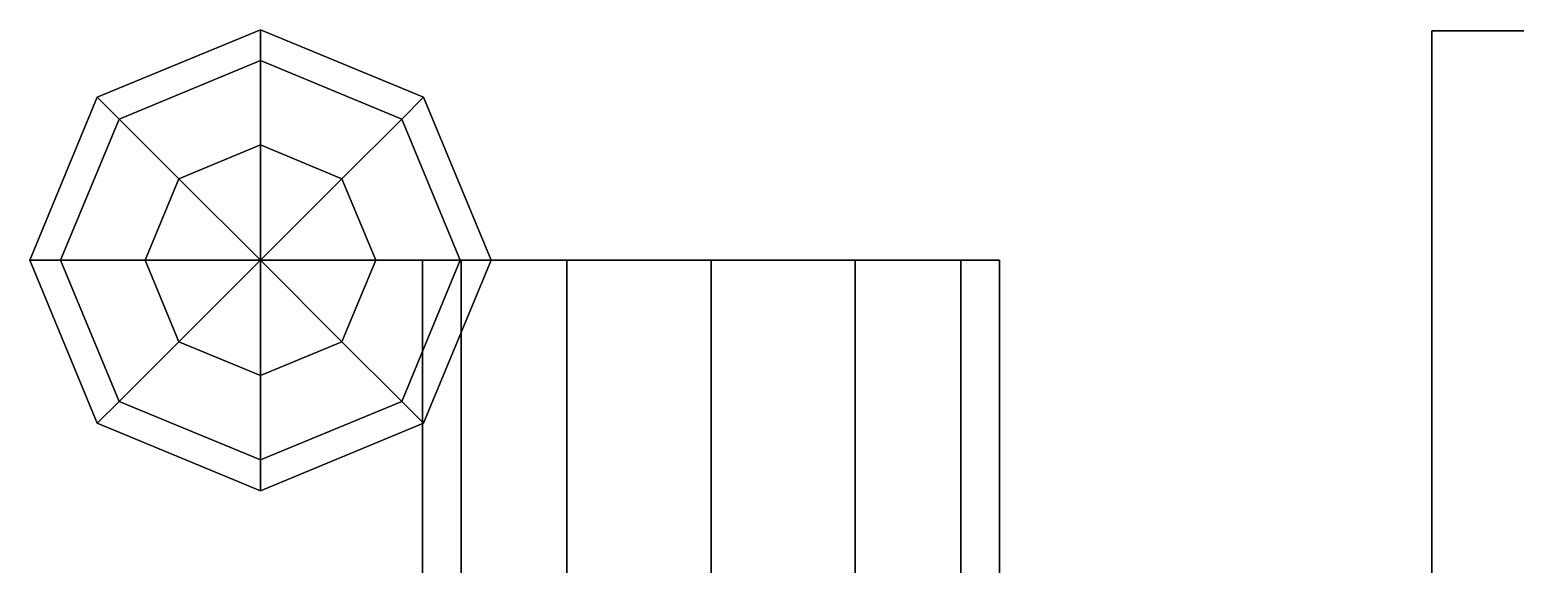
# Model space of a CAD drawing. Header units: metres. Extents: x -39 to 106, y -26 to 178.
# Drawn here: x -38.9 to 2.31, y 75.19 to 90.03 of the extents above; entities that cross this region are included whole.
import ezdxf

# ---------------------------------------------------------------- set-up
doc = ezdxf.new("R2010")
doc.units = ezdxf.units.M
doc.layers.add('HAND_FINGER', color=1, linetype='Continuous')
doc.layers.add('HAND_PALM', color=3, linetype='Continuous')

msp = doc.modelspace()

# ---------------------------------------------------------------- linework, layer by layer
at = {"layer": 'HAND_FINGER'}
for points in [[(-32.5, 89.173, 9.3), (-36.419, 87.549, 9.3), (-37.025, 88.155, 12.5), (-32.5, 90.03, 12.5)], [(-32.5, 90.03, 12.5), (-37.025, 88.155, 12.5), (-36.419, 87.549, 15.7), (-32.5, 89.173, 15.7)], [(-28.581, 87.549, 9.3), (-32.5, 89.173, 9.3), (-32.5, 90.03, 12.5), (-27.975, 88.155, 12.5)], [(-27.975, 88.155, 12.5), (-32.5, 90.03, 12.5), (-32.5, 89.173, 15.7), (-28.581, 87.549, 15.7)], [(-32.5, 86.83, 6.957), (-34.763, 85.893, 6.957), (-36.419, 87.549, 9.3), (-32.5, 89.173, 9.3)], [(-32.5, 89.173, 15.7), (-36.419, 87.549, 15.7), (-34.763, 85.893, 18.043), (-32.5, 86.83, 18.043)], [(-30.237, 85.893, 6.957), (-32.5, 86.83, 6.957), (-32.5, 89.173, 9.3), (-28.581, 87.549, 9.3)], [(-28.581, 87.549, 15.7), (-32.5, 89.173, 15.7), (-32.5, 86.83, 18.043), (-30.237, 85.893, 18.043)], [(-36.419, 87.549, 9.3), (-38.043, 83.63, 9.3), (-38.9, 83.63, 12.5), (-37.025, 88.155, 12.5)], [(-37.025, 88.155, 12.5), (-38.9, 83.63, 12.5), (-38.043, 83.63, 15.7), (-36.419, 87.549, 15.7)], [(-26.957, 83.63, 9.3), (-28.581, 87.549, 9.3), (-27.975, 88.155, 12.5), (-26.1, 83.63, 12.5)], [(-26.1, 83.63, 12.5), (-27.975, 88.155, 12.5), (-28.581, 87.549, 15.7), (-26.957, 83.63, 15.7)], [(-34.763, 85.893, 6.957), (-35.7, 83.63, 6.957), (-38.043, 83.63, 9.3), (-36.419, 87.549, 9.3)], [(-36.419, 87.549, 15.7), (-38.043, 83.63, 15.7), (-35.7, 83.63, 18.043), (-34.763, 85.893, 18.043)], [(-29.3, 83.63, 6.957), (-30.237, 85.893, 6.957), (-28.581, 87.549, 9.3), (-26.957, 83.63, 9.3)], [(-26.957, 83.63, 15.7), (-28.581, 87.549, 15.7), (-30.237, 85.893, 18.043), (-29.3, 83.63, 18.043)], [(-32.5, 83.63, 6.1), (-32.5, 83.63, 6.1), (-34.763, 85.893, 6.957), (-32.5, 86.83, 6.957)], [(-32.5, 86.83, 18.043), (-34.763, 85.893, 18.043), (-32.5, 83.63, 18.9)], [(-32.5, 83.63, 6.1), (-32.5, 83.63, 6.1), (-32.5, 86.83, 6.957), (-30.237, 85.893, 6.957)], [(-30.237, 85.893, 18.043), (-32.5, 86.83, 18.043), (-32.5, 83.63, 18.9)], [(-32.5, 83.63, 6.1), (-32.5, 83.63, 6.1), (-35.7, 83.63, 6.957), (-34.763, 85.893, 6.957)], [(-34.763, 85.893, 18.043), (-35.7, 83.63, 18.043), (-32.5, 83.63, 18.9)], [(-32.5, 83.63, 6.1), (-32.5, 83.63, 6.1), (-30.237, 85.893, 6.957), (-29.3, 83.63, 6.957)], [(-29.3, 83.63, 18.043), (-30.237, 85.893, 18.043), (-32.5, 83.63, 18.9)], [(-38.043, 83.63, 9.3), (-36.419, 79.711, 9.3), (-37.025, 79.105, 12.5), (-38.9, 83.63, 12.5)], [(-38.9, 83.63, 12.5), (-37.025, 79.105, 12.5), (-36.419, 79.711, 15.7), (-38.043, 83.63, 15.7)], [(-35.7, 83.63, 6.957), (-34.763, 81.367, 6.957), (-36.419, 79.711, 9.3), (-38.043, 83.63, 9.3)], [(-38.043, 83.63, 15.7), (-36.419, 79.711, 15.7), (-34.763, 81.367, 18.043), (-35.7, 83.63, 18.043)], [(-32.5, 83.63, 6.1), (-32.5, 83.63, 6.1), (-34.763, 81.367, 6.957), (-35.7, 83.63, 6.957)], [(-35.7, 83.63, 18.043), (-34.763, 81.367, 18.043), (-32.5, 83.63, 18.9)], [(-32.5, 83.63, 6.1), (-32.5, 83.63, 6.1), (-32.5, 80.43, 6.957), (-34.763, 81.367, 6.957)], [(-34.763, 81.367, 18.043), (-32.5, 80.43, 18.043), (-32.5, 83.63, 18.9)], [(-32.5, 83.63, 6.1), (-32.5, 83.63, 6.1), (-30.237, 81.367, 6.957), (-32.5, 80.43, 6.957)], [(-32.5, 80.43, 18.043), (-30.237, 81.367, 18.043), (-32.5, 83.63, 18.9)], [(-32.5, 83.63, 6.1), (-32.5, 83.63, 6.1), (-29.3, 83.63, 6.957), (-30.237, 81.367, 6.957)], [(-30.237, 81.367, 18.043), (-29.3, 83.63, 18.043), (-32.5, 83.63, 18.9)], [(-30.237, 81.367, 6.957), (-29.3, 83.63, 6.957), (-26.957, 83.63, 9.3), (-28.581, 79.711, 9.3)], [(-28.581, 79.711, 15.7), (-26.957, 83.63, 15.7), (-29.3, 83.63, 18.043), (-30.237, 81.367, 18.043)], [(-28.581, 79.711, 9.3), (-26.957, 83.63, 9.3), (-26.1, 83.63, 12.5), (-27.975, 79.105, 12.5)], [(-27.975, 79.105, 12.5), (-26.1, 83.63, 12.5), (-26.957, 83.63, 15.7), (-28.581, 79.711, 15.7)], [(-26.928, 61.98, 16.5), (-28, 61.98, 12.5), (-28, 83.63, 12.5), (-26.928, 83.63, 16.5)], [(-28, 61.98, 12.5), (-26.928, 61.98, 8.5), (-26.928, 83.63, 8.5), (-28, 83.63, 12.5)], [(-20, 83.63, 12.5), (-26.928, 83.63, 16.5), (-28, 83.63, 12.5), (-20, 83.63, 12.5)], [(-20, 83.63, 12.5), (-28, 83.63, 12.5), (-26.928, 83.63, 8.5), (-20, 83.63, 12.5)], [(-24, 61.98, 19.428), (-26.928, 61.98, 16.5), (-26.928, 83.63, 16.5), (-24, 83.63, 19.428)], [(-26.928, 61.98, 8.5), (-24, 61.98, 5.572), (-24, 83.63, 5.572), (-26.928, 83.63, 8.5)], [(-20, 83.63, 12.5), (-24, 83.63, 19.428), (-26.928, 83.63, 16.5), (-20, 83.63, 12.5)], [(-20, 83.63, 12.5), (-26.928, 83.63, 8.5), (-24, 83.63, 5.572), (-20, 83.63, 12.5)], [(-20, 61.98, 20.5), (-24, 61.98, 19.428), (-24, 83.63, 19.428), (-20, 83.63, 20.5)], [(-24, 61.98, 5.572), (-20, 61.98, 4.5), (-20, 83.63, 4.5), (-24, 83.63, 5.572)], [(-20, 83.63, 12.5), (-20, 83.63, 20.5), (-24, 83.63, 19.428), (-20, 83.63, 12.5)], [(-20, 83.63, 12.5), (-24, 83.63, 5.572), (-20, 83.63, 4.5), (-20, 83.63, 12.5)], [(-16, 61.98, 19.428), (-20, 61.98, 20.5), (-20, 83.63, 20.5), (-16, 83.63, 19.428)], [(-20, 61.98, 4.5), (-16, 61.98, 5.572), (-16, 83.63, 5.572), (-20, 83.63, 4.5)], [(-20, 83.63, 12.5), (-12, 83.63, 12.5), (-13.072, 83.63, 16.5), (-20, 83.63, 12.5)], [(-20, 83.63, 12.5), (-13.072, 83.63, 16.5), (-16, 83.63, 19.428), (-20, 83.63, 12.5)], [(-20, 83.63, 12.5), (-16, 83.63, 19.428), (-20, 83.63, 20.5), (-20, 83.63, 12.5)], [(-20, 83.63, 12.5), (-20, 83.63, 4.5), (-16, 83.63, 5.572), (-20, 83.63, 12.5)], [(-20, 83.63, 12.5), (-16, 83.63, 5.572), (-13.072, 83.63, 8.5), (-20, 83.63, 12.5)], [(-20, 83.63, 12.5), (-13.072, 83.63, 8.5), (-12, 83.63, 12.5), (-20, 83.63, 12.5)], [(-13.072, 61.98, 16.5), (-16, 61.98, 19.428), (-16, 83.63, 19.428), (-13.072, 83.63, 16.5)], [(-16, 61.98, 5.572), (-13.072, 61.98, 8.5), (-13.072, 83.63, 8.5), (-16, 83.63, 5.572)], [(-12, 61.98, 12.5), (-13.072, 61.98, 16.5), (-13.072, 83.63, 16.5), (-12, 83.63, 12.5)], [(-13.072, 61.98, 8.5), (-12, 61.98, 12.5), (-12, 83.63, 12.5), (-13.072, 83.63, 8.5)], [(-34.763, 81.367, 6.957), (-32.5, 80.43, 6.957), (-32.5, 78.087, 9.3), (-36.419, 79.711, 9.3)], [(-36.419, 79.711, 15.7), (-32.5, 78.087, 15.7), (-32.5, 80.43, 18.043), (-34.763, 81.367, 18.043)], [(-32.5, 80.43, 6.957), (-30.237, 81.367, 6.957), (-28.581, 79.711, 9.3), (-32.5, 78.087, 9.3)], [(-32.5, 78.087, 15.7), (-28.581, 79.711, 15.7), (-30.237, 81.367, 18.043), (-32.5, 80.43, 18.043)], [(-36.419, 79.711, 9.3), (-32.5, 78.087, 9.3), (-32.5, 77.23, 12.5), (-37.025, 79.105, 12.5)], [(-37.025, 79.105, 12.5), (-32.5, 77.23, 12.5), (-32.5, 78.087, 15.7), (-36.419, 79.711, 15.7)], [(-32.5, 78.087, 9.3), (-28.581, 79.711, 9.3), (-27.975, 79.105, 12.5), (-32.5, 77.23, 12.5)], [(-32.5, 77.23, 12.5), (-27.975, 79.105, 12.5), (-28.581, 79.711, 15.7), (-32.5, 78.087, 15.7)]]:
    msp.add_3dface(points, dxfattribs=at)
at = {"layer": 'HAND_PALM'}
for points in [[(0, 0), (80, 0), (80, 90), (0, 90)], [(0, 0, 25), (80, 0, 25), (80, 90, 25), (0, 90, 25)], [(80, 90), (0, 90), (0, 90, 25), (80, 90, 25)], [(0, 0), (0, 90), (0, 90, 25), (0, 0, 25)]]:
    msp.add_3dface(points, dxfattribs=at)

doc.saveas('drawing.dxf')
